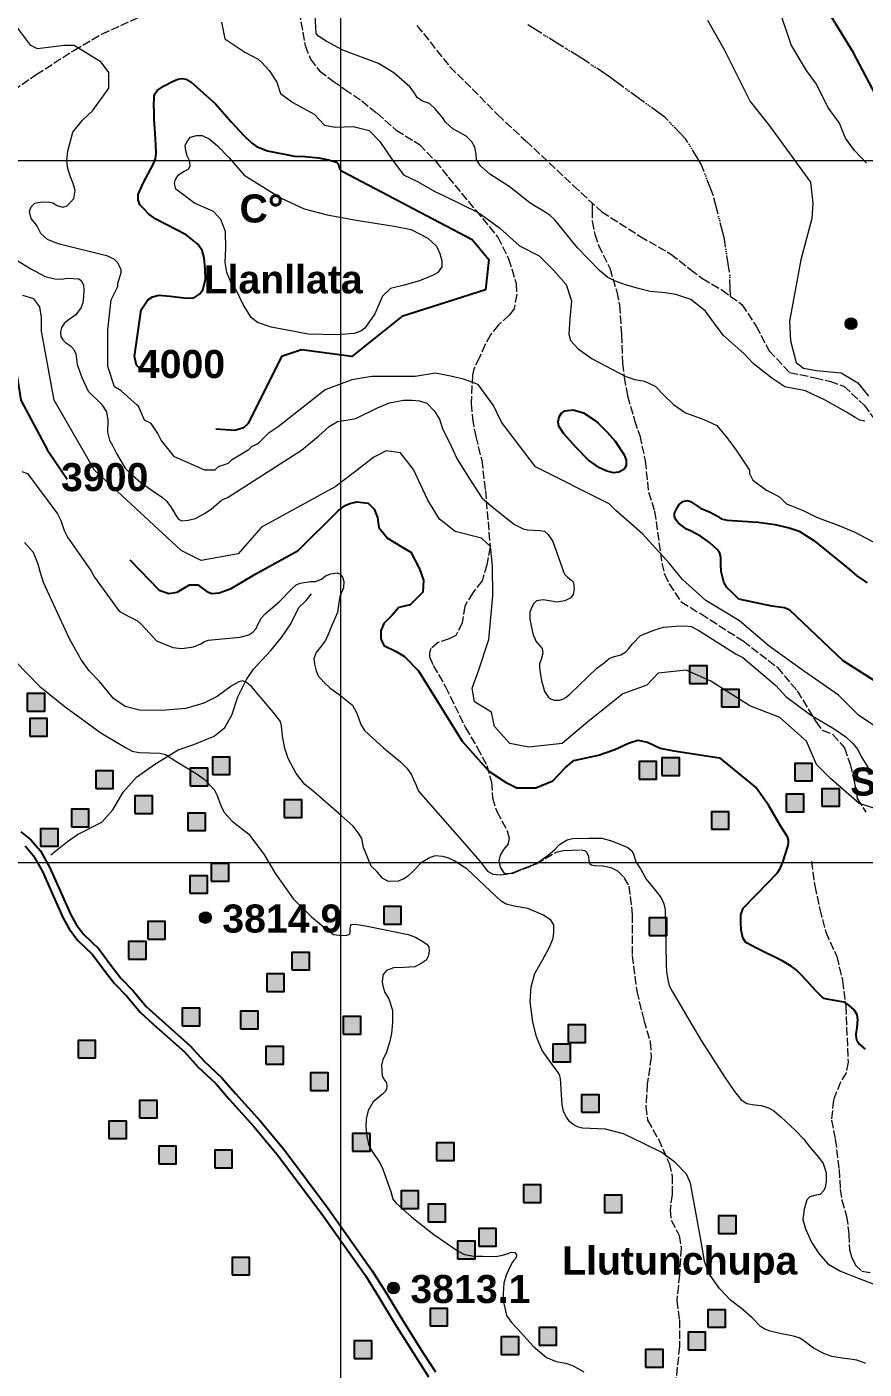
# Model space of a CAD drawing. Header units: metres. Extents: x 405809 to 420020, y 8257398 to 8272141.
# Drawn here: x 411553 to 412746, y 8263278 to 8265190 of the extents above; entities that cross this region are included whole.
import ezdxf

# ---------------------------------------------------------------- set-up
doc = ezdxf.new("R2010")
doc.units = ezdxf.units.M
doc.linetypes.add('ACAD_ISO02W100', pattern=[15, 12, -3])
doc.linetypes.add('ACAD_ISO06W100', pattern=[36, 24, -3, 0, -3, 0, -3, 0, -3])
doc.layers.add('AFIRMADO DOS A MAS VIAS', color=151, linetype='Continuous')
doc.layers.add('VIVIENDAS', color=1, linetype='Continuous')
for name, color, linetype, lineweight in [('CAMINOS DE ERRADURA', 210, 'ACAD_ISO06W100', 20), ('CAMINOS1', 7, 'ACAD_ISO02W100', 5), ('COORDENADAS', 30, 'Continuous', 5), ('CURVAS MAESTRAS', 90, 'Continuous', 25), ('CURVAS SECUNDARIS', 46, 'Continuous', 9), ('texto', 7, 'Continuous', 13)]:
    doc.layers.add(name, color=color, linetype=linetype, lineweight=lineweight)
doc.styles.add('CARLOS', font='arialbd.ttf', dxfattribs={"height": 48})

msp = doc.modelspace()

# ---------------------------------------------------------------- hatches: boundary and pattern name
at = {"layer": 'texto'}
h = msp.add_hatch(color=256, dxfattribs=at)
edge = h.paths.add_edge_path()
edge.add_arc((412727.3, 8264767.5), 8.37, 0, 360)
h = msp.add_hatch(color=256, dxfattribs=at)
edge = h.paths.add_edge_path()
edge.add_arc((411807.5, 8263921.5), 8.37, 0, 360)
h = msp.add_hatch(color=256, dxfattribs=at)
edge = h.paths.add_edge_path()
edge.add_arc((412075.5, 8263393.7), 8.37, 0, 360)
at = {"layer": 'VIVIENDAS'}
for points in [[(412497.4, 8264254.9), (412522.4, 8264254.9), (412522.4, 8264279.9), (412497.4, 8264279.9)], [(411553.8, 8264215.5), (411578.8, 8264215.5), (411578.8, 8264240.5), (411553.8, 8264240.5)], [(412542.8, 8264221.5), (412567.8, 8264221.5), (412567.8, 8264246.5), (412542.8, 8264246.5)], [(411557.2, 8264179.9), (411582.2, 8264179.9), (411582.2, 8264204.9), (411557.2, 8264204.9)], [(411817.5, 8264125.1), (411842.5, 8264125.1), (411842.5, 8264150.1), (411817.5, 8264150.1)], [(412425.3, 8264118.6), (412450.3, 8264118.6), (412450.3, 8264143.6), (412425.3, 8264143.6)], [(412457.9, 8264123.9), (412482.9, 8264123.9), (412482.9, 8264148.9), (412457.9, 8264148.9)], [(412647.1, 8264116.1), (412672.1, 8264116.1), (412672.1, 8264141.1), (412647.1, 8264141.1)], [(411651.2, 8264105.3), (411676.2, 8264105.3), (411676.2, 8264130.3), (411651.2, 8264130.3)], [(411785.8, 8264109.3), (411810.8, 8264109.3), (411810.8, 8264134.3), (411785.8, 8264134.3)], [(412685.8, 8264080.1), (412710.8, 8264080.1), (412710.8, 8264105.1), (412685.8, 8264105.1)], [(411706.9, 8264069.7), (411731.9, 8264069.7), (411731.9, 8264094.7), (411706.9, 8264094.7)], [(411919.7, 8264064.2), (411944.7, 8264064.2), (411944.7, 8264089.2), (411919.7, 8264089.2)], [(412635, 8264072.1), (412660, 8264072.1), (412660, 8264097.1), (412635, 8264097.1)], [(411616.6, 8264050.8), (411641.6, 8264050.8), (411641.6, 8264075.8), (411616.6, 8264075.8)], [(411782.6, 8264045.3), (411807.6, 8264045.3), (411807.6, 8264070.3), (411782.6, 8264070.3)], [(412528.4, 8264047.2), (412553.4, 8264047.2), (412553.4, 8264072.2), (412528.4, 8264072.2)], [(411572.6, 8264023.1), (411597.6, 8264023.1), (411597.6, 8264048.1), (411572.6, 8264048.1)], [(411815.9, 8263973.5), (411840.9, 8263973.5), (411840.9, 8263998.5), (411815.9, 8263998.5)], [(411785.3, 8263956.1), (411810.3, 8263956.1), (411810.3, 8263981.1), (411785.3, 8263981.1)], [(412061.5, 8263912), (412086.5, 8263912), (412086.5, 8263937), (412061.5, 8263937)], [(411725.3, 8263890.7), (411750.3, 8263890.7), (411750.3, 8263915.7), (411725.3, 8263915.7)], [(412439.8, 8263896), (412464.8, 8263896), (412464.8, 8263921), (412439.8, 8263921)], [(411698, 8263862.3), (411723, 8263862.3), (411723, 8263887.3), (411698, 8263887.3)], [(411930.8, 8263846.9), (411955.8, 8263846.9), (411955.8, 8263871.9), (411930.8, 8263871.9)], [(411894.8, 8263816.3), (411919.8, 8263816.3), (411919.8, 8263841.3), (411894.8, 8263841.3)], [(411774.6, 8263767.3), (411799.6, 8263767.3), (411799.6, 8263792.3), (411774.6, 8263792.3)], [(411857.6, 8263762.9), (411882.6, 8263762.9), (411882.6, 8263787.9), (411857.6, 8263787.9)], [(412004, 8263755.3), (412029, 8263755.3), (412029, 8263780.3), (412004, 8263780.3)], [(412324.2, 8263743.6), (412349.2, 8263743.6), (412349.2, 8263768.6), (412324.2, 8263768.6)], [(411626.1, 8263721.5), (411651.1, 8263721.5), (411651.1, 8263746.5), (411626.1, 8263746.5)], [(412302.6, 8263716), (412327.6, 8263716), (412327.6, 8263741), (412302.6, 8263741)], [(411893.7, 8263712.7), (411918.7, 8263712.7), (411918.7, 8263737.7), (411893.7, 8263737.7)], [(411957.2, 8263675.3), (411982.2, 8263675.3), (411982.2, 8263700.3), (411957.2, 8263700.3)], [(412343.5, 8263644), (412368.5, 8263644), (412368.5, 8263669), (412343.5, 8263669)], [(411713.7, 8263636), (411738.7, 8263636), (411738.7, 8263661), (411713.7, 8263661)], [(411670, 8263606.6), (411695, 8263606.6), (411695, 8263631.6), (411670, 8263631.6)], [(412017.3, 8263588.7), (412042.3, 8263588.7), (412042.3, 8263613.7), (412017.3, 8263613.7)], [(411741, 8263570.6), (411766, 8263570.6), (411766, 8263595.6), (411741, 8263595.6)], [(411820.7, 8263565.1), (411845.7, 8263565.1), (411845.7, 8263590.1), (411820.7, 8263590.1)], [(412136.8, 8263575.6), (412161.8, 8263575.6), (412161.8, 8263600.6), (412136.8, 8263600.6)], [(412086.3, 8263507.2), (412111.3, 8263507.2), (412111.3, 8263532.2), (412086.3, 8263532.2)], [(412260.6, 8263515.6), (412285.6, 8263515.6), (412285.6, 8263540.6), (412260.6, 8263540.6)], [(412124.8, 8263488), (412149.8, 8263488), (412149.8, 8263513), (412124.8, 8263513)], [(412375.9, 8263501.2), (412400.9, 8263501.2), (412400.9, 8263526.2), (412375.9, 8263526.2)], [(412538.7, 8263471.5), (412563.7, 8263471.5), (412563.7, 8263496.5), (412538.7, 8263496.5)], [(412196.9, 8263453.3), (412221.9, 8263453.3), (412221.9, 8263478.3), (412196.9, 8263478.3)], [(412166.8, 8263435.3), (412191.8, 8263435.3), (412191.8, 8263460.3), (412166.8, 8263460.3)], [(411845.5, 8263412.4), (411870.5, 8263412.4), (411870.5, 8263437.4), (411845.5, 8263437.4)], [(412127.5, 8263339.7), (412152.5, 8263339.7), (412152.5, 8263364.7), (412127.5, 8263364.7)], [(412523.5, 8263337.8), (412548.5, 8263337.8), (412548.5, 8263362.8), (412523.5, 8263362.8)], [(412282.9, 8263312.3), (412307.9, 8263312.3), (412307.9, 8263337.3), (412282.9, 8263337.3)], [(412019.5, 8263293.3), (412044.5, 8263293.3), (412044.5, 8263318.3), (412019.5, 8263318.3)], [(412228.9, 8263299), (412253.9, 8263299), (412253.9, 8263324), (412228.9, 8263324)], [(412495.1, 8263305.6), (412520.1, 8263305.6), (412520.1, 8263330.6), (412495.1, 8263330.6)], [(412434.5, 8263281), (412459.5, 8263281), (412459.5, 8263306), (412434.5, 8263306)]]:
    msp.add_hatch(color=256, dxfattribs=at).paths.add_polyline_path(points)

# ---------------------------------------------------------------- linework, layer by layer
at = {"layer": 'AFIRMADO DOS A MAS VIAS'}
for points in [[(411544.4, 8264043.6), (411558.9, 8264032.4), (411572.4, 8264016.5), (411586, 8263992.3), (411601.9, 8263956.3), (411615.5, 8263926.2), (411623.4, 8263911.7), (411634.2, 8263897.3), (411655.7, 8263876.7), (411674.4, 8263851.9), (411687, 8263835.1), (411704.4, 8263817.3), (411723.1, 8263794.9), (411741, 8263778.5), (411786, 8263738.8), (411805.4, 8263717.2), (411830.8, 8263693.2), (411850.3, 8263670.8), (411885.5, 8263631.8), (411919.1, 8263591.6), (411982.6, 8263506.8), (412045.3, 8263418.1), (412065, 8263387), (412087.4, 8263349.7), (412117.2, 8263301.9), (412135.3, 8263274.1)], [(411550.6, 8264023.6), (411562.6, 8264009.6), (411575.2, 8263986.9), (411590.9, 8263951.5), (411604.7, 8263920.8), (411613.3, 8263905.2), (411625.1, 8263889.3), (411646.7, 8263868.7), (411664.8, 8263844.7), (411677.9, 8263827.3), (411695.5, 8263809.3), (411714.4, 8263786.6), (411733, 8263769.6), (411777.5, 8263730.3), (411796.8, 8263708.8), (411822.2, 8263684.9), (411841.3, 8263662.9), (411876.4, 8263624), (411909.7, 8263584.1), (411972.9, 8263499.8), (412035.4, 8263411.4), (412054.7, 8263380.7), (412077.1, 8263343.4), (412107.1, 8263295.5), (412125.3, 8263267.4)]]:
    msp.add_lwpolyline(points, dxfattribs=at)
at = {"layer": 'CAMINOS DE ERRADURA'}
msp.add_lwpolyline([(412555.5, 8264806.7), (412554.3, 8264840.8), (412546.9, 8264888.2), (412531.2, 8264949.9), (412513.8, 8264994.7), (412492.1, 8265030.6), (412462.5, 8265061.5), (412385, 8265118), (412348.6, 8265142.5), (412267.1, 8265193.3)], dxfattribs=at)
at = {"layer": 'CAMINOS1'}
for points in [[(411941.1, 8265212.5), (411949.4, 8265163.7), (411957.3, 8265144.6), (411970, 8265127.9), (411989.5, 8265113.2), (412005.9, 8265101.6), (412030.2, 8265085.2), (412052.1, 8265067.4), (412079.5, 8265043.3), (412112.5, 8265022.9), (412135.7, 8264998.8), (412153.2, 8264976.5), (412192.6, 8264929), (412223.9, 8264891), (412239.5, 8264859.8), (412250.3, 8264824.8), (412251.1, 8264809.4), (412247.4, 8264788.8), (412240.4, 8264779.6), (412225.2, 8264765.8), (412213.8, 8264751.8), (412206, 8264737.8), (412197.9, 8264719.2), (412189.8, 8264703), (412187.9, 8264694.4), (412186.1, 8264653.7), (412187.9, 8264632.6), (412192.6, 8264606.9), (412201.1, 8264573.1), (412206.4, 8264530), (412210.2, 8264485.4), (412213, 8264449.3), (412208.3, 8264424.2), (412201.6, 8264401.4), (412188.3, 8264384.3), (412176.9, 8264365.3), (412173.1, 8264341.5), (412164.4, 8264323.3), (412154.9, 8264318.6), (412139.3, 8264313.4), (412128.9, 8264304.9), (412126.9, 8264298.8), (412126.7, 8264292.8), (412132.1, 8264280.6), (412149.5, 8264250.3), (412178, 8264192), (412194.8, 8264163.9), (412208.3, 8264138.2), (412215.1, 8264114.6), (412216.5, 8264092.1), (412222.5, 8264072.5), (412237.4, 8264044.9), (412240.4, 8264034.8), (412238.3, 8264025.5), (412232.4, 8264018.6), (412227.6, 8264010.3), (412225.5, 8264002.3), (412227.3, 8263993.3), (412232.9, 8263985.3), (412235.4, 8263984.3), (412245.9, 8263984.8), (412278.7, 8263998), (412291.6, 8264005.7), (412307, 8264014.5), (412317.8, 8264017.1), (412329.5, 8264017.7), (412342.8, 8264017.9), (412347.9, 8264017.1), (412351.1, 8264014.3), (412353.4, 8264009), (412354, 8264002.1), (412355.4, 8263997.8), (412357.4, 8263996.6), (412361.7, 8263995.6), (412374.3, 8263995), (412385.3, 8263992.6), (412394.7, 8263987.9), (412403.8, 8263978.5), (412411, 8263966.4), (412415.7, 8263925.9), (412415.7, 8263867.6), (412422, 8263816.4), (412432.3, 8263775.2), (412441.2, 8263744.3), (412442.6, 8263722.8), (412437.1, 8263684.3), (412435, 8263652.5), (412437.4, 8263632.7), (412453, 8263605.6), (412468, 8263571.5), (412472.4, 8263553.6), (412472.4, 8263526.9), (412469.5, 8263505.2), (412471, 8263490.5), (412482.6, 8263468.7), (412485.2, 8263450.6), (412482.8, 8263412.5), (412479.1, 8263376), (412482.8, 8263348.3), (412482.8, 8263310.8), (412477.2, 8263254)], [(411509.2, 8265082.8), (411566.4, 8265122.4), (411619.9, 8265156.8), (411659.9, 8265180.1), (411723, 8265208.7)], [(412108.9, 8265192.5), (412155.8, 8265133.4), (412177.2, 8265112.7), (412224.1, 8265065.1), (412264.3, 8265027.7), (412331.4, 8264964.5), (412372.2, 8264927.1), (412426.5, 8264892.2), (412470.7, 8264866.8), (412498.8, 8264844.8), (412515.7, 8264831.7), (412543.1, 8264815.7), (412571.9, 8264795), (412592, 8264764.2), (412610.7, 8264729.1), (412639.6, 8264698.1), (412676, 8264690.6), (412697, 8264685.5), (412717.2, 8264678.6), (412745.9, 8264651.6), (412775.4, 8264611.6)], [(412358.7, 8264939.5), (412358.4, 8264929.7), (412358.7, 8264913.5), (412362.2, 8264895), (412367.4, 8264879.2), (412383.6, 8264846.5), (412393.6, 8264812.8), (412397.5, 8264794.1), (412400.1, 8264751.9), (412401.9, 8264711.2), (412404, 8264691.4), (412409.1, 8264664.6), (412418.9, 8264629.8), (412426.3, 8264608.3), (412434.1, 8264572), (412438.8, 8264527.5), (412447.5, 8264500.4), (412457.8, 8264426.6), (412461.4, 8264410.6), (412468, 8264396.9), (412485.2, 8264371.2), (412513.7, 8264354), (412573.5, 8264315.5), (412622.3, 8264278), (412650.7, 8264244.5), (412677.3, 8264200.6), (412686.4, 8264188.4), (412701.6, 8264182.4), (412717.9, 8264163.1), (412726, 8264139.8), (412732.2, 8264113.2), (412736.3, 8264090.9), (412748.4, 8264071.7)], [(412670.8, 8264001.6), (412675.7, 8263966.7), (412682.9, 8263933.3), (412691.4, 8263900.8), (412706.9, 8263865.8), (412715.4, 8263831.6), (412719.7, 8263795.3), (412723.2, 8263715.6), (412720.5, 8263700.5), (412712.4, 8263687), (412702.2, 8263661.5), (412699.5, 8263633), (412704.9, 8263605.8), (412710.3, 8263562.7), (412711.9, 8263534.5), (412714.1, 8263518.9), (412721.1, 8263496.2), (412724.3, 8263470.7), (412725.1, 8263448.4), (412727.8, 8263438), (412733.2, 8263426.8), (412742.9, 8263417.5), (412757.2, 8263415.6)]]:
    msp.add_lwpolyline(points, dxfattribs=at)
at = {"layer": 'COORDENADAS'}
for p, q in [((412000, 8271350), (412000, 8257550)), ((406200, 8265000), (419600, 8265000)), ((406200, 8264000), (419600, 8264000))]:
    msp.add_line(p, q, dxfattribs=at)
msp.add_lwpolyline([(411587.4, 8264011), (411611.2, 8264030), (411625.5, 8264039.6), (411659.8, 8264057.3), (411675.5, 8264075.1), (411690.5, 8264100.3), (411709.3, 8264121.7), (411735.3, 8264140), (411768.6, 8264160.5), (411790.8, 8264167.8), (411819.8, 8264179.8), (411835.2, 8264192.1), (411845, 8264209.6), (411853.6, 8264236.1), (411866, 8264260.8), (411875.8, 8264275.5), (411900.6, 8264301.9), (411916, 8264320.4), (411929.2, 8264339.9), (411940.7, 8264363.4), (411951, 8264373.2), (411958.6, 8264382.5)], dxfattribs=at)
at = {"layer": 'CURVAS MAESTRAS'}
for points in [[(411211.1, 8265230.4), (411251.1, 8265136.2), (411263.6, 8265117.1), (411271, 8265111.3), (411281.3, 8265107.6), (411289.4, 8265098.8), (411285, 8265092.2), (411276.9, 8265083.4), (411273, 8265073.2), (411296.8, 8265001.7), (411368.2, 8264958.9), (411401.6, 8264844.5), (411530.2, 8264749.3), (411544.5, 8264658.8), (411582.6, 8264587.3), (411610.7, 8264546.1)], [(412821, 8264982.7), (412730.5, 8265154.2), (412693.4, 8265214.8)], [(411715.8, 8264701.6), (411709.4, 8264708.4), (411706.4, 8264720.7), (411716, 8264787.4), (411725.7, 8264801.7), (411732, 8264806), (411741.1, 8264808.2), (411757.4, 8264806.9), (411776.8, 8264804.3), (411787.6, 8264804), (411792, 8264804.7), (411799.2, 8264809.5), (411804, 8264816), (411807.5, 8264830.5), (411807.1, 8264845.4), (411805.9, 8264861.5), (411803.1, 8264871.7), (411796.9, 8264880.8), (411780.1, 8264894.2), (411750.8, 8264909.2), (411737.1, 8264916.6), (411726.9, 8264923.8), (411720, 8264931.2), (411714.1, 8264937.1), (411711.9, 8264944), (411711.9, 8264951.8), (411719.1, 8264968.9), (411733.3, 8264994.4), (411736.4, 8265002.4), (411737.2, 8265010.2), (411737, 8265023), (411735.6, 8265045.6), (411734.7, 8265057.9), (411734.7, 8265067.7), (411733.9, 8265081), (411734.4, 8265087.2), (411734.6, 8265091.6), (411735.8, 8265095.4), (411738.8, 8265099.6), (411747.7, 8265105.8), (411761.5, 8265113.2), (411768.1, 8265115.9), (411773.7, 8265116.8), (411780, 8265115.7), (411786.6, 8265112.3), (411822.1, 8265080.7), (411831.3, 8265070), (411844.9, 8265054.7), (411862, 8265036.2), (411873.4, 8265025.1), (411880.2, 8265020.2), (411896.2, 8265013.7), (411934.5, 8265006.2), (411949.1, 8265005.8), (411968.8, 8265003.6), (411983.1, 8265001.1), (411994.3, 8264997.5), (411996.4, 8264995.6), (411997.8, 8264992.3), (411998.1, 8264990.3), (411998.8, 8264988), (412002.1, 8264984.8), (412002.3, 8264984.7), (412187.5, 8264887.4), (412211.3, 8264858.8), (412206.6, 8264816), (412087.5, 8264777.9), (412016, 8264720.7), (411944.6, 8264730.2), (411916, 8264720.7), (411868.4, 8264625.4), (411862, 8264619.2), (411849.3, 8264615.6), (411822.3, 8264617.4)], [(412367, 8264625.9), (412380, 8264612.8), (412391.1, 8264600), (412404.2, 8264580.8), (412407.1, 8264573.3), (412406.8, 8264564.9), (412403.6, 8264559.9), (412396.3, 8264556.2), (412388.8, 8264555.3), (412379.5, 8264557.3), (412369, 8264562), (412353.3, 8264573.1), (412335.9, 8264591.3), (412318.1, 8264610.8), (412310.9, 8264621.6), (412310.3, 8264627.7), (412311.4, 8264635), (412314.4, 8264639.8), (412319.6, 8264643.3), (412331.3, 8264644.7), (412346.4, 8264640.7), (412361.5, 8264630.5), (412367, 8264625.9)], [(411699.7, 8264431.3), (411741.6, 8264388.1), (411755.6, 8264383.1), (411767.1, 8264385.1), (411784.9, 8264395.4), (411796.9, 8264395.7), (411804.2, 8264389.8), (411809.4, 8264386.1), (411816.7, 8264383.2), (411827, 8264383.9), (411844, 8264390.5), (411857.2, 8264397.9), (411879.3, 8264411.1), (411939.8, 8264444.4), (411997, 8264501.6), (412006.6, 8264508.5), (412013.4, 8264511.6), (412023.4, 8264513.6), (412039.4, 8264511.8), (412047.9, 8264503.5), (412052.8, 8264491.2), (412054.7, 8264477), (412067.1, 8264461.8), (412088.9, 8264448.5), (412100.3, 8264441.9), (412112.7, 8264418.1), (412118.4, 8264402), (412117.5, 8264384.9), (412099.4, 8264366.9), (412083.1, 8264363.2), (412073.7, 8264352.4), (412061.9, 8264340.6), (412057.6, 8264330.1), (412057.2, 8264318.8), (412061.9, 8264308.9), (412079.3, 8264300.4), (412091.1, 8264293.3), (412111.3, 8264273), (412173.2, 8264172.9), (412211.3, 8264130.1), (412234.9, 8264114.3), (412251.1, 8264106.5), (412278.1, 8264106.5), (412302.6, 8264116.1), (412320.6, 8264135.3), (412332.6, 8264145.4), (412367.4, 8264152.6), (412390.8, 8264161), (412410.5, 8264170), (412423.7, 8264174.2), (412437.5, 8264171.2), (412455.5, 8264162.8), (412474.7, 8264159.2), (412540, 8264149.1), (412592.4, 8264106.3)], [(412925.8, 8264153.9), (412716.2, 8264287.3), (412640.3, 8264359.5), (412632.4, 8264362.5), (412614.6, 8264365.2), (412567.7, 8264375), (412558.4, 8264383.9), (412550.2, 8264391.8), (412546.2, 8264399.3), (412542.3, 8264414.6), (412541.6, 8264424.3), (412541.6, 8264433.9), (412540.2, 8264440.7), (412536.9, 8264445.6), (412525.5, 8264456), (412512.7, 8264465), (412498.4, 8264472.5), (412493.1, 8264474.9), (412485.2, 8264480.6), (412481.6, 8264483.4), (412478.2, 8264487.6), (412475.9, 8264492.7), (412475.9, 8264497.8), (412478.7, 8264503.4), (412482.4, 8264509.9), (412487.8, 8264514.2), (412493.7, 8264515.6), (412498.5, 8264514.2), (412512.7, 8264504.8), (412526.8, 8264498.9), (412537.1, 8264493.2), (412542.2, 8264489.6), (412550.7, 8264487.6), (412595, 8264484.6), (412619, 8264481.4), (412639, 8264476.7), (412653.2, 8264471.8), (412674.4, 8264458.7), (412724.6, 8264417.8), (412735.7, 8264408.5), (412750.4, 8264398.5)], [(412747.9, 8263733.9), (412738.3, 8263741.9), (412736.3, 8263745.6), (412734.9, 8263749.4), (412734.8, 8263755.3), (412736, 8263764.7), (412737.1, 8263775.6), (412736.3, 8263782.7), (412731.6, 8263790.1), (412724.2, 8263796.9), (412718.1, 8263800.9), (412714.9, 8263801.6), (412692.9, 8263805.4), (412688.9, 8263806.1), (412685.9, 8263808.4), (412677.8, 8263816.5), (412663.7, 8263831.6), (412655.1, 8263840.9), (412649.3, 8263846.9), (412642.2, 8263852.3), (412629.3, 8263859.6), (412592.5, 8263877.8), (412579.2, 8263884.9), (412576.9, 8263886.5), (412575.4, 8263888.7), (412573.2, 8263892.8), (412571, 8263903.8), (412570.2, 8263913.6), (412570.5, 8263925.3), (412573.7, 8263934.8), (412592, 8263953.7), (412608.1, 8263970.3), (412622.3, 8263984.6), (412626.6, 8263991.3), (412630.3, 8264000.4), (412637.3, 8264022.7), (412638.4, 8264027.3), (412638.2, 8264031.7), (412636.6, 8264036.6), (412627.4, 8264051.4), (412609.6, 8264081.5), (412592.4, 8264106.3)]]:
    msp.add_lwpolyline(points, dxfattribs=at)
at = {"layer": 'CURVAS SECUNDARIS'}
for points in [[(412749.4, 8264996.4), (412732.1, 8265014.5), (412719.4, 8265031.8), (412710.8, 8265053.1), (412694.2, 8265076), (412678.3, 8265108.6), (412664.1, 8265128.3), (412642, 8265164.6), (412626.2, 8265211.4)], [(412780.3, 8264181.2), (412738, 8264209.8), (412709.3, 8264238.4), (412659.5, 8264273.1), (412610.9, 8264308.2), (412568.6, 8264344.3), (412520.3, 8264373), (412487.1, 8264403.1), (412468.9, 8264425.7), (412430.4, 8264468.3), (412392.3, 8264501.6), (412382.8, 8264511.1), (412278, 8264563.5), (412229.2, 8264627.4), (412217.9, 8264650.9), (412196.2, 8264681.1), (412175.4, 8264688.6), (412158.9, 8264692.1), (412135.1, 8264696.9), (412106.5, 8264692.1), (412092.2, 8264692.1), (412044.6, 8264692.1), (412016, 8264687.4), (411977.9, 8264673.1), (411911.2, 8264620.7), (411897, 8264611.1), (411882.7, 8264596.9), (411873.1, 8264592.1), (411868.4, 8264587.3), (411844.6, 8264573), (411839.8, 8264568.3), (411825.5, 8264563.5), (411820.7, 8264558.8), (411806.5, 8264558.8), (411763.6, 8264577.8), (411744.5, 8264601.6), (411739.8, 8264611.1), (411730.2, 8264625.4), (411720.7, 8264630.2), (411712, 8264650.2), (411710.5, 8264651.6), (411696.6, 8264664), (411687.5, 8264671.7), (411677.9, 8264677.8), (411668.3, 8264706.4), (411668.3, 8264758.8), (411673.1, 8264801.7), (411682.6, 8264820.7), (411682.6, 8264825.5), (411687.4, 8264839.8), (411687.4, 8264844.5), (411682.6, 8264854.1), (411677.9, 8264858.8), (411668.3, 8264863.6), (411599.4, 8264880.8), (411590.8, 8264884), (411582.3, 8264887.3), (411573, 8264895.9), (411567.5, 8264907.2), (411559.4, 8264917.5), (411556.9, 8264927.3), (411559.2, 8264934), (411564.7, 8264939.1), (411572.5, 8264940.8), (411583.3, 8264941.2), (411589.9, 8264939.9), (411596.4, 8264935.9), (411604.4, 8264933.6), (411610.7, 8264935.6), (411615.2, 8264940.9), (411620, 8264945.9), (411622, 8264957.5), (411619.3, 8264967.5), (411615.5, 8264976.6), (411611.7, 8264988.4), (411610.2, 8265000.2), (411611.4, 8265013.2), (411618.7, 8265040.5), (411632.3, 8265057.3), (411647.1, 8265071.1), (411669.8, 8265103.3), (411669.8, 8265125.4), (411658.8, 8265139.9), (411620.7, 8265163.7), (411606.4, 8265163.7), (411568.3, 8265158.9), (411558.8, 8265163.7), (411530.2, 8265201.8)], [(411830.3, 8265197), (411835, 8265173.2), (411863.6, 8265154.2), (411882.7, 8265144.6), (411887.4, 8265139.9), (411898.5, 8265128.2), (411909.1, 8265111.4), (411914.7, 8265095.7), (411932.1, 8265082.8), (411962.5, 8265065.9), (411977, 8265050.2), (411992.2, 8265047.4), (412018, 8265048.5), (412041, 8265042.9), (412056.1, 8265027.2), (412073.1, 8265001.8), (412089.9, 8264979.4), (412109.5, 8264969.9), (412134.2, 8264955.9), (412147.6, 8264949.7), (412197, 8264925.7), (412226.6, 8264903.9), (412254.8, 8264878.3), (412283.1, 8264864.2), (412303.6, 8264843.7), (412321.6, 8264823.2), (412329.3, 8264800.1), (412326.7, 8264774.5), (412325.4, 8264752.7), (412327.8, 8264743.7), (412338.6, 8264731.6), (412358.3, 8264717.7), (412406.6, 8264692.1), (412419.1, 8264687.8), (412433, 8264685.8), (412448.2, 8264678.5), (412460, 8264666), (412474.6, 8264652.2), (412491.7, 8264640.4), (412517.4, 8264631.1), (412535.9, 8264622.6), (412551.7, 8264603.5), (412563.8, 8264587.3), (412573.3, 8264573), (412582.9, 8264558.8), (412582.9, 8264554), (412587.6, 8264544.5), (412606.7, 8264530.2), (412616.2, 8264525.4), (412625.7, 8264520.6), (412635.2, 8264511.1), (412659.1, 8264501.6), (412668.6, 8264496.8), (412678.1, 8264492.1), (412710, 8264480.1), (412732.8, 8264470.7), (412765.1, 8264453.6)], [(412747.1, 8264628.7), (412739.8, 8264630.3), (412733.3, 8264633.9), (412721, 8264641.5), (412690.5, 8264658.6), (412662.6, 8264672), (412633, 8264677.7), (412614.6, 8264689.7), (412587.9, 8264710.8), (412574.6, 8264725), (412545.7, 8264750.8), (412535.2, 8264764.7), (412519.9, 8264785.4), (412499, 8264802.2), (412477.6, 8264808.9), (412462.7, 8264811.4), (412441.1, 8264813.6), (412424.3, 8264817.8), (412405.9, 8264822.8), (412390.4, 8264828.5), (412380.9, 8264833.3), (412369.1, 8264843.2), (412337.4, 8264875.6), (412305.5, 8264915.3), (412298.3, 8264922.3), (412285.4, 8264930.4), (412276.2, 8264935.4), (412269.8, 8264939.6), (412240.5, 8264963.1), (412212.6, 8264980.8), (412199.6, 8264992.3), (412193.6, 8265001.2), (412193.3, 8265008.6), (412191.5, 8265019.1), (412186.9, 8265026.8), (412178.9, 8265034.9), (412167.3, 8265041.2), (412159.9, 8265045), (412149.7, 8265054.5), (412145.5, 8265061.5), (412134.7, 8265073.7), (412126.6, 8265081.4), (412116.9, 8265084.8), (412109.6, 8265089.4), (412103.3, 8265098.7), (412098.7, 8265105.1), (412076.1, 8265124.9), (412054, 8265138.3), (412003.1, 8265157.4), (411979.4, 8265169.9), (411968.6, 8265177.3), (411965.5, 8265181.1), (411964, 8265206.8)], [(412522.7, 8265200.1), (412546.4, 8265158.1), (412583.4, 8265084), (412611.4, 8265049.3), (412650.6, 8264995.1), (412669.8, 8264969.3), (412672.8, 8264939.1), (412671.3, 8264917.4), (412655.8, 8264858.4), (412639.7, 8264771.1), (412641.1, 8264743.1), (412649.3, 8264712.1), (412659.6, 8264704), (412678.1, 8264701), (412713.5, 8264697.3), (412737.2, 8264683.3), (412752, 8264664.2)], [(411939.4, 8264755.3), (411901.3, 8264762.7), (411881.7, 8264769.1), (411872.5, 8264776.5), (411861.3, 8264794.9), (411851.7, 8264814.8), (411845.3, 8264823.6), (411838.1, 8264840.4), (411835.7, 8264854.8), (411836.5, 8264874.8), (411836, 8264898.9), (411829.6, 8264915.9), (411819, 8264927.2), (411792, 8264939.3), (411774.9, 8264952.3), (411765.5, 8264959.2), (411763.3, 8264967.3), (411764.7, 8264973.1), (411769.1, 8264979.5), (411777.2, 8264984.8), (411784.1, 8264988.2), (411785.8, 8264992.3), (411784.9, 8264999.8), (411781.6, 8265006.7), (411779.4, 8265013.7), (411778.7, 8265022.1), (411782.5, 8265028.6), (411786.1, 8265033.1), (411794.9, 8265035.6), (411803, 8265035.6), (411813, 8265030.7), (411824.5, 8265020.8), (411841.1, 8265004.1), (411862.5, 8264979), (411915.3, 8264946.3), (411948, 8264931.2), (411980.8, 8264922.4), (412022.3, 8264914.9), (412076.2, 8264906.3), (412100.8, 8264901.9), (412124.5, 8264889.5), (412136.8, 8264878.2), (412141.7, 8264867.4), (412144.2, 8264857.1), (412144.2, 8264848.7), (412138.8, 8264840.4), (412132.1, 8264836.5), (412112.5, 8264828.8), (412090.9, 8264822.5), (412071.3, 8264817.7), (412059.9, 8264806.6), (412048.9, 8264781.4), (412034.6, 8264761.1), (412029, 8264756.8), (412019.3, 8264753.4), (411995.3, 8264751.7), (411953.8, 8264752.5), (411939.4, 8264755.3)], [(411527.9, 8264864.6), (411559, 8264845.5), (411579, 8264834.8), (411592.9, 8264831.3), (411602.4, 8264831), (411610.5, 8264832.2), (411619.4, 8264831.9), (411627.2, 8264831.3), (411631.1, 8264828.8), (411633.6, 8264822.3), (411634.4, 8264815.7), (411634, 8264805.9), (411633.1, 8264797.3), (411630.3, 8264790.4), (411622.9, 8264780.2), (411612.1, 8264772.4), (411606.3, 8264767.6), (411602.7, 8264762), (411601, 8264755.7), (411601.7, 8264749.4), (411604.6, 8264744.5), (411608.3, 8264740.6), (411615.1, 8264735.8), (411620, 8264730.7), (411623.1, 8264724.5), (411625, 8264709.5), (411631.3, 8264690.9), (411640.4, 8264671.4), (411659.5, 8264652.7), (411666.4, 8264641.8), (411668.6, 8264630), (411668.2, 8264613.2), (411670.9, 8264601.5), (411674.5, 8264595.1), (411680.8, 8264582.8), (411693, 8264561.5), (411703.6, 8264551.9), (411715.3, 8264541.3), (411733, 8264529.1), (411746.2, 8264520.1), (411752.1, 8264514.5), (411756.9, 8264508.4), (411761.3, 8264501.7), (411765.8, 8264493.7), (411769.4, 8264489.2), (411773.7, 8264486.9), (411782.8, 8264487.4), (411793.6, 8264490.2), (411806, 8264497), (411815.7, 8264503.3), (411830.3, 8264515.9), (411839.8, 8264520.6), (411944.6, 8264587.3), (411968.6, 8264607.1), (411984, 8264621.3), (411995.9, 8264628), (412008.2, 8264630), (412022, 8264632.5), (412052.6, 8264647.8), (412069.9, 8264654.7), (412089.7, 8264658.7), (412102.1, 8264658.7), (412112.3, 8264657.6), (412122.8, 8264654.1), (412134, 8264642.9), (412141.1, 8264631.7), (412146, 8264617), (412155.1, 8264598.5), (412165.7, 8264575.4), (412183.9, 8264546.7), (412201.4, 8264519.3), (412218.3, 8264504.6), (412248, 8264481.4), (412260, 8264475.3), (412266.3, 8264473.8), (412283.6, 8264473.1), (412290.4, 8264471.9), (412296, 8264467.3), (412302.6, 8264457), (412315.9, 8264419.9), (412317.7, 8264414.2), (412319.7, 8264410.1), (412323.3, 8264406.5), (412327.5, 8264403.3), (412330.7, 8264401.2), (412332, 8264398.4), (412332.7, 8264389.4), (412331.5, 8264381.9), (412328.1, 8264377.1), (412319.5, 8264372.7), (412308.2, 8264371), (412300.3, 8264372), (412288.7, 8264373.9), (412279.1, 8264372.5), (412275, 8264368.4), (412271.5, 8264361.2), (412269.8, 8264356.4), (412269.8, 8264346.2), (412271.2, 8264339.7), (412273.2, 8264330.6), (412274.5, 8264324.1), (412277.5, 8264317.9), (412278.5, 8264315.3), (412284.1, 8264308.7), (412287.1, 8264304.6), (412288.4, 8264298.2), (412286, 8264289), (412283.7, 8264282.8), (412283.5, 8264277), (412284.3, 8264270.4), (412286.3, 8264258.8), (412288.7, 8264250.8), (412290.8, 8264243.6), (412295.9, 8264235.9), (412299.1, 8264233.1), (412305, 8264231.2), (412311.7, 8264231.2), (412316.7, 8264232.5), (412320.9, 8264234.8), (412326.9, 8264239.7), (412365.2, 8264277), (412375.8, 8264284.5), (412382.8, 8264290.4), (412387.1, 8264292.6), (412399.4, 8264295.8), (412406.5, 8264300.1), (412410.7, 8264304.9), (412416, 8264311.4), (412427.4, 8264323.5), (412447.9, 8264331.4), (412460.2, 8264335.1), (412478.1, 8264336.6), (412490.4, 8264336.9), (412499.7, 8264336.2), (412510.5, 8264330.4), (412563.8, 8264296.8), (412573.3, 8264292), (412620.1, 8264252), (412634.5, 8264236.5), (412669.5, 8264210.1), (412703.3, 8264190.5), (412719.7, 8264178.8), (412729.8, 8264169.3), (412737.2, 8264160.8), (412742, 8264150.7), (412751.6, 8264134.8)], [(412770.5, 8264073.9), (412739, 8264083.9), (412698.2, 8264119.8), (412678.1, 8264139.6), (412663.8, 8264172.9), (412625.7, 8264206.3), (412583.3, 8264223), (412527.6, 8264258.2), (412492.4, 8264274), (412452.4, 8264269.5), (412436.5, 8264252.5), (412402.4, 8264240), (412352.4, 8264200.3), (412316, 8264169.6), (412268.3, 8264164), (412241, 8264169.6), (412219.4, 8264193.5), (412214.9, 8264214.1), (412191, 8264228.9), (412187.6, 8264248.2), (412196.7, 8264273.1), (412211.5, 8264317.4), (412217.1, 8264379.8), (412216.7, 8264422.5), (412213.5, 8264450.3), (412200.8, 8264462.2), (412163.5, 8264471.7), (412141.2, 8264489.1), (412124.6, 8264516.2), (412104.2, 8264559.6), (412085.5, 8264583.6), (412065.1, 8264586.2), (412047.4, 8264577.4), (412019.9, 8264556.1), (411992.2, 8264534.9), (411887.4, 8264477.8), (411854.1, 8264439.7), (411801.7, 8264430.1), (411773.1, 8264444.4), (411649.3, 8264558.8), (411592.1, 8264658.8), (411574.1, 8264757), (411574.1, 8264776.2), (411571.4, 8264791.4), (411563.3, 8264802.8), (411547.4, 8264807.9)], [(411545.9, 8264556.8), (411554, 8264554), (411596.9, 8264496.8), (411601.6, 8264487.3), (411606.4, 8264473), (411611.2, 8264463.5), (411644.5, 8264415.9), (411649.3, 8264406.3), (411684.5, 8264357.8), (411698.3, 8264350.3), (411710.8, 8264344.1), (411717.4, 8264338.2), (411737.8, 8264315.9), (411760.9, 8264306.1), (411773.8, 8264304.6), (411790.6, 8264307.3), (411800.9, 8264311.5), (411806.4, 8264314.7), (411812, 8264316.7), (411821.4, 8264317.6), (411857.2, 8264321.1), (411869.2, 8264324.3), (411875.2, 8264328.1), (411879.6, 8264333.1), (411882.3, 8264339), (411884.5, 8264343.1), (411887.5, 8264348.6), (411892.5, 8264354.2), (411913, 8264371.7), (411930.4, 8264389.5), (411936.7, 8264395.5), (411942.5, 8264397.7), (411957.3, 8264400.1), (411964.3, 8264400.4), (411972.7, 8264403.7), (411978.5, 8264408.2), (411986.3, 8264411.2), (411995.1, 8264412.5), (411999.7, 8264410.6), (412003, 8264406.4), (412004.8, 8264400.1), (412004.2, 8264391.3), (411999.2, 8264379), (411997.4, 8264370.5), (411995.6, 8264355.9), (411988.5, 8264339.8), (411983.2, 8264327.3), (411978.7, 8264316.4), (411970.9, 8264306), (411965.4, 8264298.9), (411962.2, 8264290.4), (411962.7, 8264282.7), (411965.1, 8264272.9), (411968, 8264265.7), (411976, 8264256.7), (411985.1, 8264248.4), (411997.9, 8264239.3), (412017.2, 8264224.3), (412023.1, 8264212.5), (412029, 8264196.5), (412034.4, 8264187.9), (412046.1, 8264177), (412061.1, 8264163.3), (412085.4, 8264143.4), (412094.7, 8264134.5), (412100.8, 8264126), (412103.9, 8264118.4), (412107.1, 8264111), (412111.3, 8264101.7), (412176, 8264027.4), (412198.5, 8264001.6), (412209.3, 8263987.5), (412217.2, 8263983.3), (412227.6, 8263982.5), (412235.9, 8263983.3), (412245.8, 8263985.8), (412260.4, 8263991.6), (412273.2, 8263996.2), (412282.4, 8264000.7), (412296, 8264010.3), (412305.2, 8264018.5), (412311.8, 8264025.6), (412322.8, 8264032.3), (412330.7, 8264033.9), (412354.2, 8264034.7), (412372.3, 8264034.7), (412386.3, 8264030.6), (412409.4, 8264021.4), (412415.1, 8264016.5), (412417.6, 8264012.4), (412420.9, 8264000.9), (412427.5, 8263991), (412435.3, 8263976.3), (412448.9, 8263960.1), (412456.7, 8263949.4), (412460.4, 8263940.8), (412462.6, 8263932.6), (412463.8, 8263854.9), (412464.4, 8263843.8), (412466.1, 8263833.3), (412468.4, 8263824), (412472.9, 8263815.7), (412513.9, 8263746.3), (412547.1, 8263694.7), (412561.3, 8263673.6), (412571, 8263661.7), (412578.8, 8263656.6), (412589.8, 8263654.8), (412599.5, 8263653.9), (412609.6, 8263650.2), (412617.4, 8263646.1), (412627.5, 8263637.7), (412648.6, 8263617.5), (412659.8, 8263606.2), (412669.3, 8263594), (412681.2, 8263580.1), (412687.7, 8263571.1), (412691.7, 8263558), (412691.7, 8263545), (412690.6, 8263536.7), (412688.8, 8263532.4), (412683.2, 8263527), (412677.5, 8263526), (412668.8, 8263523.4), (412664.2, 8263519.1), (412660.6, 8263505.8), (412658.5, 8263491.4), (412662.6, 8263478.1), (412670.9, 8263459.1), (412681.3, 8263443), (412694.1, 8263428.2), (412712.1, 8263417.9), (412741.4, 8263406.1), (412765, 8263397.4)], [(412748.6, 8263286.3), (412735.4, 8263290.9), (412722.5, 8263293), (412714.6, 8263293.6), (412700, 8263296.1), (412689.3, 8263299.8), (412673.7, 8263308.1), (412658.4, 8263319.8), (412653.4, 8263322.7), (412647.5, 8263324.5), (412638.1, 8263326.4), (412626.1, 8263328.9), (412612.3, 8263332.4), (412604.6, 8263335.1), (412598.4, 8263338.8), (412586.3, 8263351.1), (412571.3, 8263364.3), (412555.6, 8263376.4), (412540, 8263393.1), (412525.3, 8263413.7), (412518.7, 8263431.3), (412515, 8263454.8), (412506.9, 8263498.9), (412498.7, 8263543.3), (412492.9, 8263555.8), (412476.7, 8263572.7), (412457.6, 8263586.6), (412431.8, 8263599.8), (412403, 8263613.2), (412377.3, 8263619.8), (412344.9, 8263621.3), (412337.4, 8263623.4), (412331.4, 8263626.6), (412326.2, 8263631), (412322, 8263636.9), (412317.7, 8263645.3), (412316, 8263654.9), (412313.4, 8263692.2), (412312.5, 8263696.1), (412310.5, 8263700.4), (412304.4, 8263708.5), (412287.5, 8263732.3), (412279.2, 8263751.4), (412274.1, 8263772.7), (412270.4, 8263802), (412271.6, 8263822.6), (412276.7, 8263841.9), (412288.4, 8263861.9), (412297.7, 8263879.5), (412303, 8263892.1), (412304, 8263900.4), (412303.7, 8263911.1), (412299.7, 8263917.7), (412289.4, 8263924.7), (412266.8, 8263934.6), (412247.5, 8263937.9), (412236.1, 8263940.7), (412228.8, 8263944.7), (412213.9, 8263959.3), (412179.9, 8263990.8), (412168.8, 8263998.2), (412162.1, 8264002.3), (412154.4, 8264006), (412146, 8264008.6), (412135, 8264009.3), (412127.6, 8264007), (412114.8, 8263999.3), (412103.1, 8263987.2), (412095.6, 8263980.1), (412090.2, 8263976.6), (412081.9, 8263973.1), (412068.2, 8263972.8), (412060.4, 8263977.1), (412052.2, 8263986.8), (412043.9, 8263994.8), (412039.2, 8264005.2), (412032.9, 8264021.3), (412030.3, 8264034.1), (412026.8, 8264040.5), (412018.2, 8264051.5), (412001.1, 8264066.9), (411960.6, 8264101.8), (411949.2, 8264111), (411936.8, 8264126.9), (411925.4, 8264148), (411920.5, 8264162.3), (411917.5, 8264179.9), (411916, 8264194.6), (411914.5, 8264201), (411904.6, 8264213.8), (411885.4, 8264236.1), (411873.2, 8264250.6), (411866, 8264256.5), (411860.6, 8264258.6), (411855.2, 8264257.5), (411844.3, 8264251.1), (411824.3, 8264236.5), (411805.4, 8264226.8), (411779.4, 8264219.2), (411745.3, 8264216.4), (411713.4, 8264217), (411693.3, 8264222.4), (411676.6, 8264233.7), (411656.4, 8264257.6), (411641.8, 8264273.2), (411631, 8264288.3), (411614.2, 8264317.5), (411593.8, 8264361.8), (411576.7, 8264398.8), (411572.4, 8264412.6), (411569.3, 8264424.9), (411562.5, 8264441.5), (411549.9, 8264455.9)], [(411518.1, 8264305.8), (411571.7, 8264250.5), (411607.8, 8264221.9), (411658.6, 8264184.8), (411693.7, 8264163.8), (411703, 8264158.7), (411713.2, 8264156.8), (411742.4, 8264155.6), (411750.6, 8264153.6), (411765.2, 8264144.3), (411794.3, 8264126.6), (411805.7, 8264118.7), (411819.8, 8264103.9), (411824, 8264096.3), (411830.5, 8264078.7), (411834.6, 8264070.8), (411845.5, 8264058.8), (411868.7, 8264040.8), (411890.7, 8264011.6), (411907.4, 8263983.7), (411932.8, 8263947.9), (411958.5, 8263922.6), (411975.3, 8263908.6), (411990, 8263897.4), (412001.8, 8263895.9), (412009.1, 8263896.6), (412012.6, 8263897.6), (412013.6, 8263899.8), (412013.9, 8263906.2), (412014.5, 8263910), (412015.8, 8263911.5), (412018.6, 8263912), (412027.2, 8263911), (412035.8, 8263909.5), (412049.7, 8263906.7), (412096.6, 8263897.3), (412106.8, 8263893.5), (412115, 8263888.8), (412123.1, 8263883.4), (412125.8, 8263880), (412126.5, 8263873.9), (412124.8, 8263866.1), (412122.1, 8263861), (412114.9, 8263855.8), (412105.8, 8263851.4), (412090.5, 8263850.3), (412075.5, 8263850), (412065.3, 8263845.9), (412060.9, 8263840.5), (412059.6, 8263835.1), (412059.2, 8263829.3), (412060.6, 8263822.5), (412063.3, 8263814.9), (412068.8, 8263805.8), (412073.9, 8263789.5), (412074.2, 8263772.1), (412072.5, 8263756.1), (412070.1, 8263745.3), (412064.8, 8263728.3), (412060.2, 8263719.2), (412058.5, 8263711.1), (412058.7, 8263703.3), (412059.5, 8263695.9), (412062.7, 8263689.8), (412065.5, 8263686), (412066.1, 8263681.1), (412065.7, 8263677.7), (412064.2, 8263674.1), (412059.9, 8263670), (412046.6, 8263658.9), (412039.5, 8263646.7), (412036.5, 8263634.5), (412036.1, 8263623.2), (412037.4, 8263610.1), (412039.7, 8263598.5), (412044.2, 8263589.5), (412056, 8263572.2), (412060.5, 8263562.9), (412067.8, 8263541.5), (412071.8, 8263531.4), (412074.6, 8263520.3), (412078.6, 8263514.9), (412101.6, 8263494.6), (412133, 8263470.1), (412167.8, 8263446), (412176.8, 8263441.4), (412189.7, 8263439.1), (412202.8, 8263439), (412221.5, 8263438.8), (412231, 8263440.4), (412238.7, 8263442.9), (412243.2, 8263444.6), (412248.4, 8263444.4), (412250.2, 8263442), (412250.5, 8263439.4), (412249.6, 8263436.4), (412247.2, 8263433.8), (412244.6, 8263429.9), (412239.4, 8263419), (412235.8, 8263412.2), (412232.8, 8263400.4), (412231.5, 8263385.6), (412231.5, 8263375.1), (412233.9, 8263365.6), (412236.5, 8263354.6), (412243.6, 8263344.5), (412252.1, 8263335.7), (412274.7, 8263310.9), (412293.5, 8263294.6), (412307.2, 8263289.1), (412320.9, 8263286.8), (412331.6, 8263282.6), (412346.5, 8263274.3)]]:
    msp.add_lwpolyline(points, dxfattribs=at)
at = {"layer": 'texto'}
for centre in [(412727.3, 8264767.5), (411807.5, 8263921.5), (412075.5, 8263393.7)]:
    msp.add_circle(centre, 8.37, dxfattribs=at)
at = {"layer": 'VIVIENDAS'}
for points in [[(412497.4, 8264254.9), (412522.4, 8264254.9), (412522.4, 8264279.9), (412497.4, 8264279.9)], [(411553.8, 8264215.5), (411578.8, 8264215.5), (411578.8, 8264240.5), (411553.8, 8264240.5)], [(412542.8, 8264221.5), (412567.8, 8264221.5), (412567.8, 8264246.5), (412542.8, 8264246.5)], [(411557.2, 8264179.9), (411582.2, 8264179.9), (411582.2, 8264204.9), (411557.2, 8264204.9)], [(411817.5, 8264125.1), (411842.5, 8264125.1), (411842.5, 8264150.1), (411817.5, 8264150.1)], [(412425.3, 8264118.6), (412450.3, 8264118.6), (412450.3, 8264143.6), (412425.3, 8264143.6)], [(412457.9, 8264123.9), (412482.9, 8264123.9), (412482.9, 8264148.9), (412457.9, 8264148.9)], [(412647.1, 8264116.1), (412672.1, 8264116.1), (412672.1, 8264141.1), (412647.1, 8264141.1)], [(411651.2, 8264105.3), (411676.2, 8264105.3), (411676.2, 8264130.3), (411651.2, 8264130.3)], [(411785.8, 8264109.3), (411810.8, 8264109.3), (411810.8, 8264134.3), (411785.8, 8264134.3)], [(412685.8, 8264080.1), (412710.8, 8264080.1), (412710.8, 8264105.1), (412685.8, 8264105.1)], [(411706.9, 8264069.7), (411731.9, 8264069.7), (411731.9, 8264094.7), (411706.9, 8264094.7)], [(411919.7, 8264064.2), (411944.7, 8264064.2), (411944.7, 8264089.2), (411919.7, 8264089.2)], [(412635, 8264072.1), (412660, 8264072.1), (412660, 8264097.1), (412635, 8264097.1)], [(411616.6, 8264050.8), (411641.6, 8264050.8), (411641.6, 8264075.8), (411616.6, 8264075.8)], [(411782.6, 8264045.3), (411807.6, 8264045.3), (411807.6, 8264070.3), (411782.6, 8264070.3)], [(412528.4, 8264047.2), (412553.4, 8264047.2), (412553.4, 8264072.2), (412528.4, 8264072.2)], [(411572.6, 8264023.1), (411597.6, 8264023.1), (411597.6, 8264048.1), (411572.6, 8264048.1)], [(411815.9, 8263973.5), (411840.9, 8263973.5), (411840.9, 8263998.5), (411815.9, 8263998.5)], [(411785.3, 8263956.1), (411810.3, 8263956.1), (411810.3, 8263981.1), (411785.3, 8263981.1)], [(412061.5, 8263912), (412086.5, 8263912), (412086.5, 8263937), (412061.5, 8263937)], [(411725.3, 8263890.7), (411750.3, 8263890.7), (411750.3, 8263915.7), (411725.3, 8263915.7)], [(412439.8, 8263896), (412464.8, 8263896), (412464.8, 8263921), (412439.8, 8263921)], [(411698, 8263862.3), (411723, 8263862.3), (411723, 8263887.3), (411698, 8263887.3)], [(411930.8, 8263846.9), (411955.8, 8263846.9), (411955.8, 8263871.9), (411930.8, 8263871.9)], [(411894.8, 8263816.3), (411919.8, 8263816.3), (411919.8, 8263841.3), (411894.8, 8263841.3)], [(411774.6, 8263767.3), (411799.6, 8263767.3), (411799.6, 8263792.3), (411774.6, 8263792.3)], [(411857.6, 8263762.9), (411882.6, 8263762.9), (411882.6, 8263787.9), (411857.6, 8263787.9)], [(412004, 8263755.3), (412029, 8263755.3), (412029, 8263780.3), (412004, 8263780.3)], [(412324.2, 8263743.6), (412349.2, 8263743.6), (412349.2, 8263768.6), (412324.2, 8263768.6)], [(411626.1, 8263721.5), (411651.1, 8263721.5), (411651.1, 8263746.5), (411626.1, 8263746.5)], [(412302.6, 8263716), (412327.6, 8263716), (412327.6, 8263741), (412302.6, 8263741)], [(411893.7, 8263712.7), (411918.7, 8263712.7), (411918.7, 8263737.7), (411893.7, 8263737.7)], [(411957.2, 8263675.3), (411982.2, 8263675.3), (411982.2, 8263700.3), (411957.2, 8263700.3)], [(412343.5, 8263644), (412368.5, 8263644), (412368.5, 8263669), (412343.5, 8263669)], [(411713.7, 8263636), (411738.7, 8263636), (411738.7, 8263661), (411713.7, 8263661)], [(411670, 8263606.6), (411695, 8263606.6), (411695, 8263631.6), (411670, 8263631.6)], [(412017.3, 8263588.7), (412042.3, 8263588.7), (412042.3, 8263613.7), (412017.3, 8263613.7)], [(411741, 8263570.6), (411766, 8263570.6), (411766, 8263595.6), (411741, 8263595.6)], [(411820.7, 8263565.1), (411845.7, 8263565.1), (411845.7, 8263590.1), (411820.7, 8263590.1)], [(412136.8, 8263575.6), (412161.8, 8263575.6), (412161.8, 8263600.6), (412136.8, 8263600.6)], [(412086.3, 8263507.2), (412111.3, 8263507.2), (412111.3, 8263532.2), (412086.3, 8263532.2)], [(412260.6, 8263515.6), (412285.6, 8263515.6), (412285.6, 8263540.6), (412260.6, 8263540.6)], [(412124.8, 8263488), (412149.8, 8263488), (412149.8, 8263513), (412124.8, 8263513)], [(412375.9, 8263501.2), (412400.9, 8263501.2), (412400.9, 8263526.2), (412375.9, 8263526.2)], [(412538.7, 8263471.5), (412563.7, 8263471.5), (412563.7, 8263496.5), (412538.7, 8263496.5)], [(412196.9, 8263453.3), (412221.9, 8263453.3), (412221.9, 8263478.3), (412196.9, 8263478.3)], [(412166.8, 8263435.3), (412191.8, 8263435.3), (412191.8, 8263460.3), (412166.8, 8263460.3)], [(411845.5, 8263412.4), (411870.5, 8263412.4), (411870.5, 8263437.4), (411845.5, 8263437.4)], [(412127.5, 8263339.7), (412152.5, 8263339.7), (412152.5, 8263364.7), (412127.5, 8263364.7)], [(412523.5, 8263337.8), (412548.5, 8263337.8), (412548.5, 8263362.8), (412523.5, 8263362.8)], [(412282.9, 8263312.3), (412307.9, 8263312.3), (412307.9, 8263337.3), (412282.9, 8263337.3)], [(412019.5, 8263293.3), (412044.5, 8263293.3), (412044.5, 8263318.3), (412019.5, 8263318.3)], [(412228.9, 8263299), (412253.9, 8263299), (412253.9, 8263324), (412228.9, 8263324)], [(412495.1, 8263305.6), (412520.1, 8263305.6), (412520.1, 8263330.6), (412495.1, 8263330.6)], [(412434.5, 8263281), (412459.5, 8263281), (412459.5, 8263306), (412434.5, 8263306)]]:
    msp.add_lwpolyline(points, close=True, dxfattribs=at)

# ---------------------------------------------------------------- texts
at = {"layer": 'texto', "style": 'CARLOS'}
for s, p in [('C°', (411856.1, 8264911.7)), ('Llanllata', (411804.9, 8264810.7)), ('4000', (411711.3, 8264690.1)), ('3900', (411601.9, 8264529)), ('Suquilachaque', (412726.1, 8264095.2)), ('3814.9', (411831.6, 8263900.1)), ('Llutunchupa', (412315.7, 8263412.9)), ('3813.1', (412099.6, 8263372.3))]:
    msp.add_text(s, height=40, dxfattribs=at).set_placement(p)

doc.saveas('drawing.dxf')
